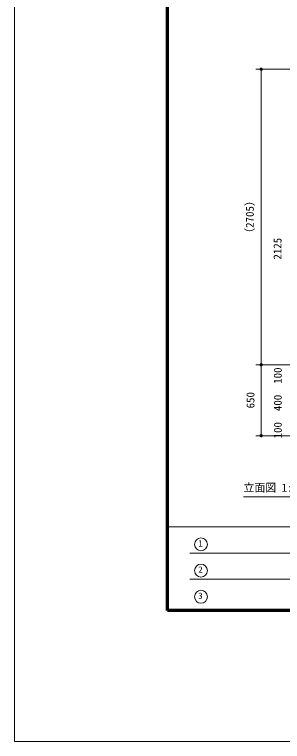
# Model space of a CAD drawing. Units: millimetres at full size, sheet at 1:40, with parts at other scales. Extents: x -800 to 17600, y -600 to 12480.
# Drawn here: x -800 to 1654, y -600 to 6058 of the extents above; entities that cross this region are included whole.
import ezdxf
from ezdxf.enums import TextEntityAlignment as Align

# ---------------------------------------------------------------- set-up
doc = ezdxf.new("R2010")
doc.units = ezdxf.units.MM
doc.header["$LTSCALE"] = 40
for name, color, linetype, lineweight in [('D-STR-DIM', 7, 'Continuous', 13), ('D-STR-TXT', 7, 'Continuous', 13), ('D-TTL', 7, 'Continuous', 70), ('D-TTL-FRAM', 7, 'Continuous', 13), ('D-TTL-TXT', 7, 'Continuous', 13), ('V-nasSTD', 5, 'Continuous', 13)]:
    doc.layers.add(name, color=color, linetype=linetype, lineweight=lineweight)
doc.styles.add('ＭＳ ゴシック', font='')
doc.styles.get('ＭＳ ゴシック').set_extended_font_data('MS Gothic')

# ---------------------------------------------------------------- blocks, each defined once
blk = doc.blocks.new('filled_dot')
at = {"color": 0, "linetype": 'Continuous', "lineweight": -2, "const_width": 1.25}
blk.add_lwpolyline([(-0.625, 0, 1), (0.625, 0, 1)], format="xyb", close=True, dxfattribs=at)

msp = doc.modelspace()

# ---------------------------------------------------------------- linework, layer by layer
at = {"layer": 'D-STR-DIM'}
for p, q in [((3645.94, 5556.65), (1411.71, 5556.65)), ((1459.71, 2850.43), (1459.71, 5556.65)), ((2147.21, 2850.43), (1411.71, 2850.43)), ((2373.73, 2850.43), (1411.71, 2850.43)), ((1459.71, 2200.43), (1459.71, 2850.43)), ((2373.73, 2200.43), (1411.71, 2200.43))]:
    msp.add_line(p, q, dxfattribs=at)
at = {"layer": 'D-STR-TXT'}
msp.add_line((1297.19, 1640.89), (1847.19, 1640.89), dxfattribs=at)
at = {"layer": 'D-TTL'}
msp.add_lwpolyline([(600, 600), (600, 11280), (16200, 11280), (16200, 600)], close=True, dxfattribs=at)
at = {"layer": 'D-TTL-FRAM'}
for p, q in [((600, 1364.88), (16200, 1364.88)), ((4518.45, 1124.88), (806.8, 1124.88)), ((4518.45, 884.88), (806.8, 884.88))]:
    msp.add_line(p, q, dxfattribs=at)
at = {"layer": 'D-TTL-TXT'}
for centre in [(907.97, 1205.06), (907.97, 965.06), (907.97, 725.06)]:
    msp.add_circle(centre, 59.22, dxfattribs=at)
at = {"layer": 'V-nasSTD'}
msp.add_lwpolyline([(-800, -600), (-800, 12480), (17600, 12480), (17600, -600)], close=True, dxfattribs=at)

# ---------------------------------------------------------------- block references
at = {"layer": 'D-STR-DIM', "xscale": 12, "yscale": 12}
for p, rotation in [((1459.71, 5556.65), 270), ((1459.71, 2850.43), 90), ((1459.71, 2850.43), 270), ((1459.71, 2200.43), 90)]:
    msp.add_blockref('filled_dot', p, dxfattribs=dict(at, rotation=rotation))

# ---------------------------------------------------------------- texts
at = {"layer": 'D-STR-DIM', "style": 'ＭＳ ゴシック'}
for s, p in [('（2705）', (1318.37, 4203.54)), ('2125', (1572.22, 3912.93)), ('100', (1574.52, 2750.43)), ('650', (1324.2, 2525.43)), ('400', (1574.52, 2500.43)), ('100', (1574.52, 2250.43))]:
    msp.add_text(s, height=73.31, rotation=90, dxfattribs=at).set_placement(p, align=Align.TOP_CENTER)
at = {"layer": 'D-STR-TXT', "style": 'ＭＳ ゴシック'}
msp.add_text('立面図 1:40', height=73.31, dxfattribs=at).set_placement((1297.19, 1760.89), align=Align.TOP_LEFT)
at = {"layer": 'D-TTL-TXT', "style": 'ＭＳ ゴシック'}
for s, p in [('1', (883.53, 1167.04)), ('2', (883.53, 927.04)), ('3', (883.53, 687.04))]:
    msp.add_text(s, height=58.65, dxfattribs=at).set_placement(p, align=Align.BOTTOM_LEFT)

doc.saveas('drawing.dxf')
